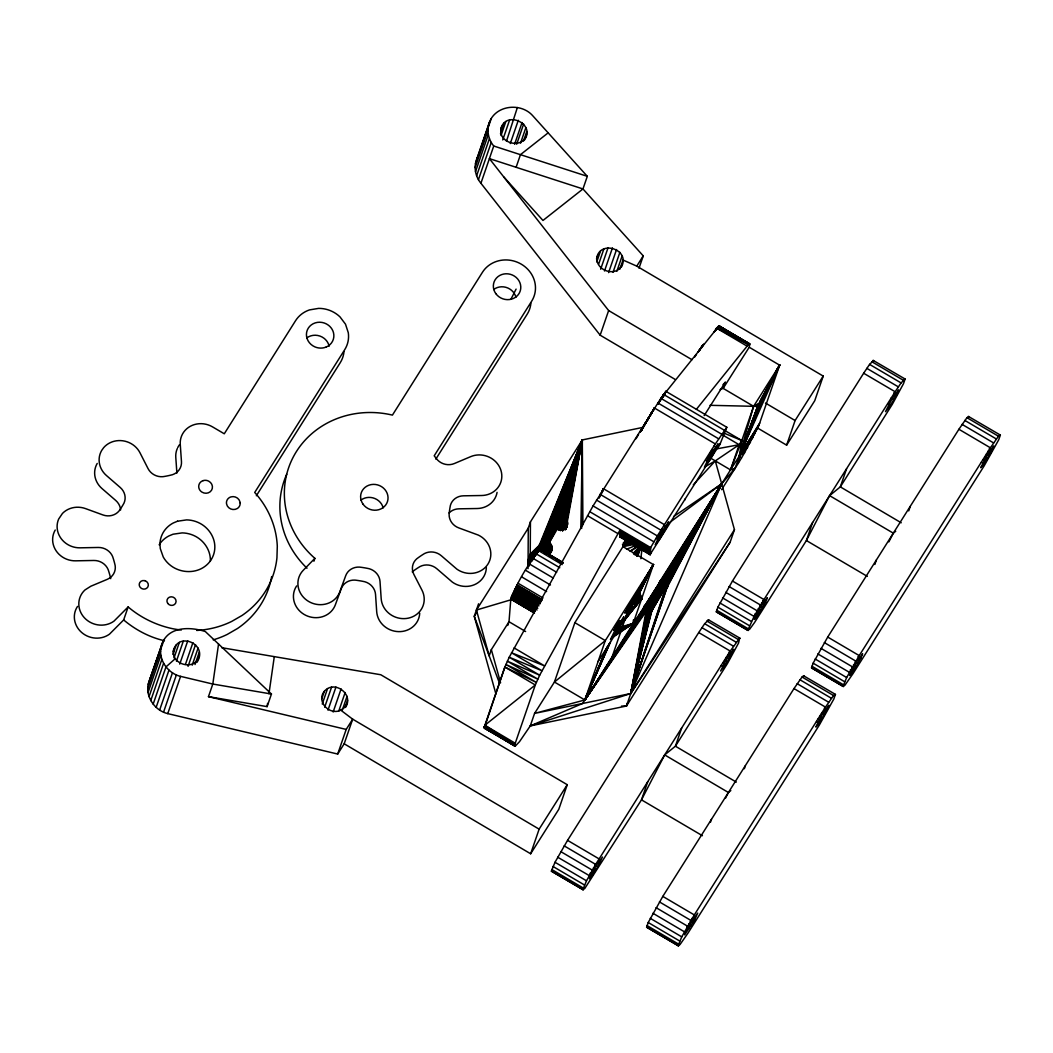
<?xml version="1.0" encoding="UTF-8"?>
<svg xmlns="http://www.w3.org/2000/svg" width="1053" height="1053" viewBox="0 0 1053 1053"><rect width="100%" height="100%" fill="white"/><g stroke="black" fill="none" stroke-linecap="round" stroke-linejoin="round"><path stroke-width="1.5" d="M528.04 568.646L528.277 528.106L530.436 521.854L582.296 439.93L643.475 427.268M530.172 564.369L530.185 563.447M528.896 566.159L530.185 562.407L530.436 521.854M581.638 528.461L582.296 439.93L539.254 545.336L539.86 550.443L530.212 558.853L528.053 565.092M720.147 389.531L723.161 388.373L749.21 347.227L749.881 343.989L718.949 325.89L660.876 398.337L593.063 505.914L509.231 657.243L504.861 667.049L484.262 728.071L515.207 746.195L519.511 741.681L530.264 725.912L534.569 713.407L554.431 682.028L574.872 622.665L622.981 546.652L625.074 540.558M493.33 732.941L484.262 728.071L515.207 746.195L515.246 743.234L535.293 684.99L539.663 675.184L620.23 529.646L619.704 536.859L650.135 554.813L651.32 551.772M719.436 327.035L719.449 326.048L748.486 344.134L741.562 340.093M580.927 527.895L582.296 439.93L538.386 549.074M196.898 662.416C209.073 644.331 177.47 630.471 173.074 651.715M524.46 140.01C536.227 123.333 504.782 109.775 500.807 129.361M553.707 524.144C553.233 513.259 570.897 516.088 567.067 525.789C563.75 533.397 550.943 527.29 555.142 519.971L582.296 439.93L582.928 524.789M643.844 608.015C654.176 592.168 654.927 624.218 643.844 608.015L584.863 699.969L534.569 713.407L630.747 693.532L730.15 542.163L734.454 529.672L715.29 460.885L739.167 444.721L741.812 440.536L753.593 406.313L779.641 365.18L749.21 347.227M650.135 554.813L650.662 547.599L657.362 535.938L715.356 443.945L726.82 427.268L665.957 391.374L661.982 398.179M675.026 379.343L600.157 335.183L480.918 183.261C475.495 176.772 473.56 167.48 476.601 159.516L489.421 122.266C495.884 104.931 521.064 102.404 532.752 115.751L587.311 176.325L582.967 188.948L542.966 220.459L503.808 176.983M587.311 176.325L493.739 146.012C488.316 139.536 486.381 130.243 489.421 122.266M540.571 550.271L540.176 549.153C528.053 564.092 517.786 581.203 510.797 599.144L509.007 621.731L507.717 625.482M633.788 620.046L633.419 623.271L582.664 703.457L530.264 725.912L626.443 706.023L730.15 542.163M640.843 558.709L641.961 549.021M345.489 707.471C354.282 694.414 334.446 679.461 324.35 691.294C315.861 701.443 329.694 715.895 340.751 710.143L352.676 719.173L344.186 743.8L337.697 754.053L167.756 713.618C153.672 710.38 143.55 694.124 149.473 680.343L162.294 643.107C169.191 626.101 190.738 626.798 205.335 631.55L271.45 694.019L267.107 706.629L208.468 696.652L212.811 684.042L218.55 644.041M271.45 694.019L212.811 684.042L180.576 676.368C166.492 673.13 156.384 656.888 162.294 643.107M267.107 706.629L267.567 703.404M268.963 693.73L274.293 656.638M721.581 489.671L738.232 463.373L741.812 440.536L724.833 430.519M621.309 267.133C631.352 249.456 598.841 238.847 596.551 259.143M658.796 586.073L660.705 580.519C665.614 576.768 670.774 584.218 666.733 588.43L668.089 584.125L721.687 483.814L759.055 424.846L779.641 365.18L757.805 405.866L735.02 468.414L721.687 483.814L659.797 581.598L658.507 585.205M622.981 546.652L653.413 564.605L637.973 596.301L627.825 611.24L632.419 605.146M759.055 424.846L744.603 452.672L739.338 455.936L765.649 393.374L779.641 365.18L739.338 455.936L741.43 458.068L738.232 463.373M564.934 528.619L567.317 521.669L582.296 439.93L538.662 549.719M563.566 530.383L566.883 520.616L582.296 439.93L539.057 550.495M646.713 611.911L630.747 693.532L626.443 706.023L621.507 706.102M562.526 530.844L566.343 519.734L582.296 439.93L540.044 550.035M647.437 612.135L630.747 693.532L530.264 725.912M566.343 519.734L561.947 529.949L565.619 518.905L582.296 439.93L541.11 549.745M648.174 612.241L630.747 693.532L734.454 529.672M565.619 518.905L560.459 530.686L564.763 518.194L582.296 439.93L541.782 551.035M582.875 889.667L586.508 880.808L595.669 864.395L647.713 781.774L664.68 754.909L675.407 746.195L727.399 663.627L738.574 643.014L739.68 638.171L730.242 651.07L664.68 754.909L641.488 799.859L584.757 888.521L582.875 889.667L551.377 871.147L555.01 862.275L567.554 840.347L698.731 632.55L704.668 623.705L708.695 619.822M873.082 360.337L905.106 379.027L903.487 383.7L892.312 404.313L840.32 486.881L829.593 495.634L806.401 540.544L754.553 622.52L749.67 629.207L747.788 630.352L716.29 611.819L717.896 607.147L732.467 581.032L863.644 373.236L869.581 364.391L873.608 360.508M803.426 675.684L835.437 694.388L833.818 699.06L819.247 725.188L688.07 932.984L680.001 944.567L678.119 945.712L646.621 927.18L648.227 922.507L662.811 896.393L793.988 688.583L802.044 677.013L803.939 675.855M747.788 630.352L754.08 616.426L763.978 599.565L895.155 391.755L901.078 382.91L905.106 379.027M678.119 945.712L681.752 936.854L694.309 914.925L825.486 707.116L833.555 695.546L835.437 694.388M968.339 416.369L1000.35 435.073L998.731 439.746L984.16 465.874L852.983 673.67L844.914 685.24L843.032 686.398L811.534 667.865L813.14 663.193L827.711 637.065L958.901 429.269L966.957 417.699L968.852 416.54M843.032 686.398L846.665 677.54L859.222 655.598L990.399 447.801L998.468 436.232L1000.35 435.073M649.648 612.083L630.747 693.532L721.687 483.814L673.604 516.562M564.763 518.194L559.985 530.383L582.296 439.93L542.848 551.088M650.333 611.832L630.747 693.532L667.747 585.468M650.951 611.477L630.747 693.532L667.405 586.087M174.14 648.609C168.756 664.009 195.016 672.038 199.043 656.203M501.873 126.255C494.778 142.366 523.604 151.277 526.592 133.797M598.143 254.523C591.523 269.331 617.005 279.348 622.362 264.053M659.507 582.23C658.007 586.376 664.022 589.746 666.944 586.613M543.796 550.93L546.204 541.374C551.64 541.913 553.839 548.745 550.653 552.97M563.803 517.615L559.498 530.12L558.445 529.712L561.644 516.97L582.296 439.93L543.953 551.338M541.624 550.706L543.98 541.413L546.204 541.374M544.77 551.654L547.297 541.611L554.457 521.946M556.682 527.856L582.296 439.93L564.29 517.892L559.985 530.383M559.498 530.12L582.296 439.93L554.312 523.275M651.504 611.03L630.747 693.532L666.404 587.074M542.69 550.732L545.085 541.308M554.589 523.92L582.296 439.93L557.34 529.462L561.644 516.97M651.952 610.49L630.747 693.532L665.772 587.429L652.531 609.226L664.364 587.811L666.786 580.887L721.687 483.814L670.34 521.998M540.479 550.864L542.914 541.703L543.98 541.413M555.523 527.987L582.296 439.93L554.51 526.092M539.86 549.692L541.926 542.163L542.914 541.703M554.892 526.79L557.379 517.76M627.917 610.951L631.708 605.738L653.413 564.605L632.971 623.981M504.861 667.049L535.293 684.99L484.814 725.28L514.733 745.05L484.446 726.57L504.861 667.049L536.306 682.41L505.874 664.456L537.767 679.106L507.335 661.166L539.663 675.184L509.231 657.243L541.94 670.735L511.508 652.781L544.546 665.865L514.101 647.911M645.726 611.793L647.95 603.948L659.586 584.994L647.213 604.027L644.818 610.977M646.463 611.911L648.687 604.001L659.915 585.639L647.95 603.948L645.081 612.28M647.016 612.675L649.425 604.159L660.349 586.231L650.122 604.435L647.253 612.767M661.166 587.39L663.39 579.545L721.687 483.814L666.931 587.771M661.903 587.508L664.14 579.584L721.687 483.814L666.391 587.85M662.469 588.272L664.864 579.755L721.687 483.814L667.918 582.73L665.628 588.64M517.378 107.524L506.48 141.181M644.976 611.793L647.213 604.027L659.375 584.31L646.503 604.225L644.107 611.161M660.428 587.39L662.653 579.624L721.687 483.814L667.655 582.059L665.312 587.995M538.912 550.206L541.926 542.163M554.352 525.802L556.497 518.366M644.252 611.911L646.503 604.225L659.296 583.612L645.844 604.527L643.936 610.082M659.704 587.508L661.942 579.808L721.687 483.814L667.273 581.44L664.877 587.403M544.967 553.378L555.142 519.971M644.015 610.622L645.844 604.527L659.336 582.914L645.252 604.935L643.817 609.095M659.468 586.218L661.284 580.124L721.687 483.814L666.22 580.414L663.324 588.087M538.517 549.39L541.045 542.769M554.418 523.525L555.747 519.116M643.857 609.463L645.252 604.935M658.849 586.574L660.705 580.519M545.02 553.404L554.51 524.052L545.006 551.746M545.493 553.707L554.826 525.078L548.85 542.295M647.477 612.885L650.122 604.435L660.876 586.745L650.451 604.606L647.582 612.938M662.916 588.482L665.575 580.032L721.687 483.814L665.904 580.203L663.035 588.535M538.767 547.297L540.294 543.519M643.804 608.423L644.752 605.422L643.317 609.595M658.77 585.521L660.205 581.019L658.77 585.192M627.483 702.93L626.443 706.023L627.746 703.009M565.593 529.593L566.54 526.697M643.383 608.989L644.357 606.001L643.107 609.411M658.823 584.573L659.797 581.598L658.559 585.007M553.733 523.815L554.707 520.932L553.746 523.71M643.054 609.608L644.067 606.633M556.287 529.396L560.525 516.905M602.158 492.501L603.435 488.697L664.298 524.591M495.845 693.73L474.271 616.295L478.575 603.79M525.605 631.524L509.007 621.731L491.343 649.622L489.197 655.874L476.43 610.042L528.277 528.106M567.067 525.789L566.08 528.672L567.409 524.802L566.369 527.671M647.713 781.774L641.488 799.859L702.417 835.713M812.626 522.459L806.401 540.544L867.33 576.386M710.433 822.314L711.473 819.3M874.832 564.5L876.386 559.985M77.54 606.396A21.705 20.139 19 0 0 81.66 632.471A21.705 20.139 19 0 0 109.473 634.169L123.662 619.941L128.137 606.936C140.747 617.65 155.949 625.087 172.113 628.588A90.637 84.095 19 0 0 181.287 630.023M148.249 684.292L161.07 647.042M164.229 639.447L149.473 680.343M147.762 688.399L160.582 651.162M148.025 692.558L160.846 655.321M149.039 696.652L161.859 659.415M150.763 700.561L163.584 663.324M153.159 704.154L165.979 666.918L175.311 658.638M172.955 654.361L176.167 645.055M156.147 707.353L168.967 670.103M174.035 657.914L179.365 642.396M159.648 710.038L172.468 672.801M176.443 661.113L183.38 640.935M179.734 664.114L187.75 640.843M163.557 712.144L176.377 674.907M167.756 713.618L180.576 676.368M185.446 664.377L192.923 642.646M188.053 666.365L195.542 644.647M192.199 665.167L198.082 648.095M195.016 664.522L199.293 652.11M313.899 561.223L314.886 558.34A90.637 84.095 19 0 1 293.787 456.041A90.637 84.095 19 0 1 392.427 415.106L482.471 272.253A28.628 26.562 19 0 1 521.288 264.171A28.628 26.562 19 0 1 531.673 301.171L434.205 455.791L436.271 458.476A14.466 13.426 19 0 0 454.33 463.544L470.744 456.62A21.705 20.139 19 0 1 501.096 470.875A21.705 20.139 19 0 1 481.655 495.515L463.386 495.818A14.466 13.426 19 0 0 450.013 507.441A89.992 83.503 19 0 0 449.104 514.562A14.466 13.426 19 0 0 458.858 527.935L478.325 535.095A21.705 20.139 19 0 1 487.947 564.079A21.705 20.139 19 0 1 456.857 569.133L441.325 555.747A14.466 13.426 19 0 0 422.701 554.655A89.992 83.503 19 0 0 416.685 558.853A14.466 13.426 19 0 0 413.868 574.385L421.99 590.193A21.705 20.139 19 0 1 408.248 618.177A21.705 20.139 19 0 1 381.186 598.696L380.015 581.44A14.466 13.426 19 0 0 367.049 568.278A89.992 83.503 19 0 0 359.455 567.093A14.466 13.426 19 0 0 345.713 575.688L339.843 591.76A21.705 20.139 19 0 1 308.661 601.474A21.705 20.139 19 0 1 303.264 570.278L314.886 558.34M475.482 163.491L488.302 126.242M478.97 154.251L491.251 118.568M475.1 167.611L487.934 130.375M475.482 171.771L488.302 134.534M476.601 175.851L489.421 138.601M478.431 179.708L491.251 142.471M480.918 183.261L493.739 146.012M500.491 133.744L504.229 122.885M501.031 135.521L505.835 121.556M502.742 139.944L509.678 119.766M510.284 143.55L518.3 120.279M321.705 698.995L324.35 691.294M514.601 144.235L522.077 122.503M322.257 704.036L327.549 688.636M516.694 144.195L523.644 124.03M324.679 707.195L331.563 687.175M520.524 143.182L525.868 127.663M523.512 141.049L526.724 131.743M327.983 710.17L335.933 687.082M516.115 167.282L520.458 154.673L548.152 132.849M333.156 711.986L341.106 688.899M338.79 710.986L345.147 692.519M342.278 710.156L347.056 696.309M345.41 706.576L347.529 700.416M337.697 754.053L346.187 729.426L352.676 719.173L539.136 829.145L530.646 853.772L344.186 743.8M596.775 261.934L600.486 251.154M598.63 264.171L603.935 248.771M600.658 269.199L608.081 247.652M604.501 270.99L612.451 247.903M608.595 272.609L616.545 249.522M613.017 272.306L619.901 252.299M616.834 271.332L622.139 255.932M619.809 269.252L622.994 260.012L636.762 266.133L823.222 376.092L814.746 400.719L786.617 445.156L756.949 427.663M600.157 335.183L608.634 310.556L489.395 158.634L582.967 188.948L643.251 255.879L639.013 268.186M528.093 560.275L530.238 554.023L539.254 545.336M528.079 560.933L530.238 554.681L539.004 546.349M528.079 561.789L530.225 555.536L538.939 547.402M528.079 562.789L530.225 556.537L539.07 548.455M528.066 563.908L530.212 557.656L539.373 549.482M528.053 566.317L530.199 560.064L535.938 555.207M528.474 566.264L530.199 561.262L533.897 558.208M538.741 547.165L539.689 544.388M555.01 527.026L558.366 517.299M546.836 553.036L550.179 543.309L545.665 553.628M555.602 528.119L559.419 517.01M547.56 553.865L550.903 544.138L547.126 552.891M548.574 553.351L551.443 545.02L547.81 553.733M549.482 553.022L551.877 546.073L548.916 553.233M550.179 552.667L552.088 547.112L549.837 552.851M550.693 552.338L552.114 548.179L550.495 552.47M558.445 529.712L562.75 517.207M565.145 529.659L567.541 522.709L565.277 528.435M565.593 529.475L567.567 523.762L565.395 529.488M221.709 647.687L380.791 674.749L567.251 784.709L558.774 809.336L530.646 853.772M612.069 656.993L629.325 606.87L653.413 564.605L639.79 592.01L633.88 600.921M645.818 612.333L648.687 604.001L660.349 586.231M684.924 499.846L685.279 498.832M723.029 384.674L725.267 382.278L723.161 388.373L753.593 406.313L757.581 406.432M646.555 612.491L649.425 604.159M648.372 611.754L650.767 604.817L647.885 612.504M649.438 612.793L651.82 605.844L662.166 587.508M650.293 612.017L652.202 606.462L662.877 587.732L651.82 605.844L649.425 611.819M659.375 585.679L661.284 580.124M650.557 612.688L652.478 607.133L663.627 587.824L652.202 606.462L649.859 612.398M659.56 586.758L661.942 579.808M651.662 610.608L663.627 587.824M651.675 611.306L664.364 587.811L652.623 607.831L650.951 612.254M660.27 586.56L662.653 579.624M660.521 587.877L663.39 579.545M661.271 587.916L664.14 579.584M662.008 588.087L664.864 579.755M662.706 588.364L665.575 580.032M663.351 588.745L666.22 580.414M664.877 588.377L667.273 581.44M665.746 587.613L667.655 582.059M666.009 588.285L667.918 582.73M666.628 587.587L668.063 583.428M722.569 434.928L739.167 444.721L730.506 469.875L709.761 457.621M681.646 728.123L675.407 746.195L736.31 782.103M786.617 445.156L795.094 420.529L823.222 376.092M846.559 468.809L840.32 486.881L901.223 522.788M744.339 768.716L745.379 765.702M908.726 510.902L910.279 506.388M545.138 553.273L555.313 526.039M550.93 552.075L551.956 549.205L550.416 551.917L546.546 553.707M651.557 611.477L652.636 608.529M666.457 588.548L668.089 584.125M637.789 555.945L640.514 548.508M757.476 406.813L739.338 455.936L747.656 447.314M765.162 394.796L757.62 407.011L739.338 455.936L750.526 442.142M757.857 406.813L739.338 455.936L753.119 437.271M547.297 541.611L554.391 522.999M758.199 406.419L739.338 455.936L755.396 432.809M758.647 405.839L739.338 455.936L757.291 428.887M650.188 613.043L652.478 607.133M759.174 405.102L739.338 455.936L758.765 425.596M759.779 404.234L739.338 455.936L759.726 422.99M601.789 492.83L603.435 488.697L600.21 495.647M760.424 403.233L739.338 455.936L753.593 406.313L759.068 403.273M726.82 427.268L719.765 444.8L717.751 447.262M761.095 402.154L739.338 455.936L764.307 396.533M648.293 612.807L651.346 605.291L648.951 612.227L630.747 693.532L646.042 611.582L584.863 699.969L554.431 682.028L605.304 640.606L653.413 564.605L639.605 592.115M663.745 588.39L666.786 580.887M564.382 528.856L567.317 521.669M761.793 401.009L739.338 455.936L763.754 397.573M762.477 399.837L739.338 455.936L763.135 398.692M637.118 556.023L640.224 548.547M562.657 530.778L566.883 520.616M606.725 647.911L584.863 699.969L645.423 611.148M606.962 647.529L584.863 699.969L644.897 610.635M557.669 528.343L549.324 542.598L555.958 526.921M607.37 646.897L584.863 699.969L644.462 610.042M607.936 645.989L584.863 699.969L644.133 609.397M608.66 644.844L584.863 699.969L643.936 608.713M602.171 491.619L603.435 488.697L599.17 498.108M609.516 643.488L584.863 699.969L605.304 640.606L574.872 622.665M609.99 642.751L584.863 699.969L610.49 641.961M636.723 556.089L640.053 548.574M716.777 447.604L718.107 443.747L710.433 454.751L704.628 466.624L709.511 460.332L716.777 447.604L714.013 445.972M731.848 653.663L733.665 649.227L726.991 658.349L720.594 670.985L725.57 664.627L731.848 653.663L729.097 652.044M765.57 602.145L767.387 597.709L760.714 606.831L754.317 619.48L757.712 615.557L765.57 602.145L762.833 600.526M896.761 394.335L898.578 389.913L891.904 399.034L885.507 411.67L890.483 405.313L896.761 394.335L894.01 392.73M827.092 709.696L828.908 705.273L822.235 714.395L815.838 727.031L819.221 723.121L827.092 709.696L824.341 708.09M860.814 658.191L862.631 653.755L855.957 662.877L849.56 675.513L852.956 671.603L860.814 658.191L858.077 656.572M992.005 450.381L993.821 445.959L987.148 455.08L980.751 467.716L984.134 463.794L992.005 450.381L989.254 448.775M765.426 394.138L779.641 365.18L759.661 402.193M765.597 393.664L779.641 365.18L760.292 401.048M765.531 393.888L779.641 365.18L760.977 399.89M476.601 159.516L478.431 155.805M664.509 394.296L665.957 391.374L662.021 398.179M549.324 542.598L556.761 527.698M663.193 396.889L665.957 391.374L662.785 397.086M762.359 397.613L765.57 393.282L779.641 365.18L761.661 398.732M666.562 527.263L668.668 521.84L661.008 532.857L655.203 544.73L660.086 538.425L666.562 527.263L663.785 525.631M621.823 622.139L623.929 616.716L616.268 627.72L610.45 639.592L614.268 634.959L621.823 622.139L618.98 620.467M765.386 393.388L779.641 365.18L763.017 396.573M663.061 397.086L665.957 391.374M639.316 592.418L653.413 564.605L624.85 613.162L629.325 606.87M511.087 298.92L516.088 289.114M765.097 393.677L779.641 365.18L763.649 395.625M638.908 592.892L653.413 564.605L625.521 612.214M764.702 394.164L779.641 365.18L764.215 394.822M638.421 593.55L653.413 564.605L626.101 611.411M725.425 798.292L728.426 792.501L730.808 790.566M888.85 541.874L893.339 533.187L895.721 531.239M637.855 594.366L653.413 564.605L626.811 610.411M694.572 920.032L697.718 913.069L691.044 922.191L684.647 934.84L694.572 920.032L691.834 918.427M637.236 595.3L653.413 564.605L627.614 609.292M636.565 596.34L653.413 564.605L628.47 608.081M635.88 597.459L653.413 564.605L634.511 599.789M659.928 401.114L663.614 394.454L724.477 430.348M597.762 866.79L602.474 857.024L595.801 866.145L589.404 878.794L597.762 866.79L595.024 865.184M659.823 401.193L663.614 394.454L658.151 403.944M658.138 404.076L663.614 394.454L661.192 398.666M652.531 609.226L665.088 587.679M641.224 430.73L642.883 427.887M640.224 431.743L654.492 408.051L644.515 424.978L654.492 408.051L715.356 443.945M641.316 430.611L643.844 426.268M641.185 430.348L654.492 408.051L640.316 431.691M642.856 427.794L640.29 431.993M641.251 430.638L642.909 427.821M645.384 423.582L654.492 408.051L640.329 431.888M741.43 458.068L744.603 452.672M635.209 555.273L639.368 548.218M641.316 430.322L643.791 426.136M645.436 423.359L654.492 408.051L644.462 424.951M636.025 438.719L638.539 434.534M701.298 348.135L703.865 343.949M713.921 332.274L716.527 328.102L748.407 344.528L749.881 343.989L718.949 325.89L749.381 343.844L717.975 326.588L715.342 330.747L717.975 326.588L748.407 344.528L696.388 409.327M484.749 728.228L484.275 727.083L485.999 724.332M256.34 495.766L340.277 362.627A28.628 26.562 19 0 0 343.989 351.623M435.824 459.121L527.198 314.176A28.628 26.562 19 0 0 530.909 303.172M636.762 266.133L643.251 255.879M476.904 612.122L474.271 616.295L499.517 683.279M484.446 726.57L486.157 723.872M619.704 536.859L620.888 534.99M704.167 415.593L725.267 382.278M720.37 443.287L650.175 554.391L619.743 536.438M598.104 661.521L625.311 618.532L641.632 598.828L639.75 592.615M539.136 829.145L567.251 784.709M628.43 609.49L633.287 602M643.896 607.318L633.419 623.271L633.379 620.006M628.351 609.713L632.774 603M628.272 609.963L632.353 603.869M698.31 351.781L702.904 345.134L698.218 351.82L702.904 345.134L699.166 350.517M628.18 610.227L632.024 604.593M699.231 350.517L702.904 345.134M694.625 357.099L696.467 354.44M346.542 704.391L344.186 707.761L340.751 710.143M628.088 610.49L631.8 605.159M627.996 610.74L631.695 605.554M627.864 611.122L632.076 605.541M633.801 554.365L639.737 546.494M622.586 622.849L641.632 598.828L639.645 592.878M624.008 620.599L641.632 598.828L639.368 593.523M514.72 746.037L484.275 727.083L486.341 724.53M625.614 617.663L641.632 598.828L638.987 594.326M633.379 553.325L638.566 547.349M484.275 727.083L486.354 724.688L484.275 727.083L514.733 745.05M625.916 616.795L641.632 598.828L638.526 595.261M626.206 615.939L641.632 598.828L637.973 596.301M693.308 484.814L715.29 460.885L704.339 467.19M626.482 615.149L641.632 598.828L637.355 597.42M626.601 614.794L641.632 598.828L636.696 598.578M626.706 614.478L641.632 598.828L636.012 599.736M128.137 606.936L113.948 621.165A21.705 20.139 19 0 1 84.411 617.795A21.705 20.139 19 0 1 84.99 589.943L90.848 586.218L107.288 579.334A14.466 13.426 19 0 0 115.172 565.645A89.992 83.49 19 0 0 113.29 558.577A14.466 13.426 19 0 0 98.337 547.468L80.067 547.823A21.705 20.139 19 0 1 58.665 519.05L62.456 513.43A21.705 20.139 19 0 1 85.596 508.625L102.931 514.943A14.466 13.426 19 0 0 119.042 510.981A89.979 83.49 19 0 0 122.951 504.953A14.466 13.426 19 0 0 120.239 487.486L106.458 475.535A21.705 20.139 19 0 1 101.693 450.421L103.681 447.643A21.705 20.139 19 0 1 139.983 452.777L148.052 468.611A14.466 13.426 19 0 0 162.952 476.68A89.992 83.49 19 0 0 170.362 475.232A14.466 13.426 19 0 0 181.471 461.635L180.26 444.379A21.705 20.139 19 0 1 190.369 426.254A21.705 20.139 19 0 1 212.522 426.873L224.276 433.783L295.551 320.717A28.628 26.562 19 0 1 309.464 309.911L318.598 308.384A28.628 26.562 19 0 1 339.974 316.861L345.502 324.192L348.293 332.722A28.628 26.562 19 0 1 344.752 349.622L254.708 492.475A90.637 84.095 19 0 1 277.294 546.257L276.939 557.84A90.637 84.095 19 0 1 241.966 615.505L231.673 621.441A90.637 84.095 19 0 1 196.674 630.444M626.89 613.952L641.632 598.828L635.314 600.881M627.009 613.596L641.632 598.828L634.63 601.961M627.075 613.425L641.632 598.828L633.985 602.961M530.185 562.407L532.594 560.472M630.444 551.43L637.802 546.112L630.207 551.153M619.717 627.364L633.195 623.337L613.846 636.657M618.545 629.233L633.195 623.337L614.491 635.617M632.866 604.58L641.632 598.828L633.393 603.843M617.387 631.05L633.195 623.337L615.334 634.314M633.195 623.337L616.308 632.774M758.555 404.26L753.593 406.313L710.012 405.313M626.548 549.258L635.367 545.599M735.02 468.414L730.506 469.875L741.812 440.536L723.766 433.033M476.43 610.042L512.284 599.394M758.134 405.142L753.593 406.313L757.805 405.866M623.152 546.691L635.183 544.151M717.277 448.749L739.167 444.721M622.823 545.362L633.524 543.861M622.455 544.322L631.8 543.506M623.284 542.9L629.76 542.795M623.797 542.361L630.089 542.427M208.468 696.652L346.187 729.426M164.465 640.737C149.394 637.302 135.468 629.839 123.662 619.941M716.29 611.819L748.301 630.523M811.534 667.865L843.545 686.569M551.377 871.147L583.388 889.838M646.621 927.18L678.632 945.884M617.032 624.087L619.914 625.653L617.084 623.995M615.887 626.074L618.769 627.654L615.939 625.982M614.741 628.009L617.637 629.589L614.794 627.93M618.019 622.284L620.901 623.863L618.072 622.191M613.662 629.944L616.479 631.497L613.649 629.826M496.187 734.507L499.043 736.086M501.899 737.653L504.756 739.219M966.957 417.699L998.468 436.232M871.713 361.653L903.224 380.186M869.581 364.391L901.078 382.91M964.824 420.423L996.322 438.956M866.83 368.339L898.327 386.859M962.073 424.372L993.571 442.905M863.644 373.236L895.155 391.755M958.901 429.269L990.399 447.801M987.925 451.303L990.662 452.922M891.128 398.06L893.865 399.679M986.371 454.106L989.109 455.712M984.673 456.989L987.424 458.595M887.745 403.694L890.483 405.313M982.989 459.74L985.726 461.346M981.396 462.188L984.134 463.794M732.467 581.032L763.978 599.565M827.711 637.065L859.222 655.598M761.503 603.066L764.241 604.672M729.084 586.547L760.582 605.067M824.328 642.58L855.826 661.113M759.937 605.87L762.675 607.476M855.181 661.916L857.919 663.522M758.252 608.739L760.99 610.358M853.496 664.785L856.234 666.391M725.701 592.299L757.212 610.819M820.958 648.332L852.456 666.865M756.554 611.503L759.292 613.109M851.798 667.536L854.536 669.155M754.962 613.952L757.712 615.557M850.205 669.984L852.956 671.603M722.582 597.893L754.08 616.426M817.826 653.939L851.574 673.578M815.167 659.007L846.665 677.54M719.923 602.961L751.421 621.494M717.896 607.147L749.394 625.679M813.14 663.193L844.638 681.725M716.659 610.174L748.156 628.707M811.902 666.22L843.4 684.753M708.169 619.651L740.193 638.342M802.044 677.013L833.555 695.546M706.8 620.98L738.311 639.5M704.668 623.705L736.165 642.225M799.911 679.738L831.409 698.271M701.917 627.654L733.428 646.173M797.16 683.687L828.658 702.219M698.731 632.55L730.242 651.07M793.988 688.583L825.486 707.116M727.768 654.584L730.506 656.19M726.215 657.375L728.952 658.994M821.458 713.421L824.196 715.04M724.517 660.257L727.268 661.863M819.76 716.303L822.511 717.909M818.036 719.041L820.813 720.673M722.832 663.008L725.57 664.627M721.239 665.457L723.977 667.075M816.483 721.502L819.221 723.121M567.554 840.347L599.065 858.879M662.811 896.393L694.309 914.925M564.171 845.862L595.669 864.395M659.415 901.894L690.913 920.427M690.268 921.23L693.006 922.836M593.339 868.054L596.077 869.673M688.583 924.1L691.321 925.719M560.788 851.614L592.299 870.147M656.045 907.647L687.543 926.179M591.641 870.818L594.379 872.424M686.885 926.864L689.623 928.47M590.049 873.266L592.8 874.872M557.669 857.208L591.417 876.846M652.913 913.254L684.411 931.787M650.254 918.321L681.752 936.854M555.01 862.275L586.508 880.808M552.983 866.461L584.481 884.994M648.227 922.507L679.725 941.04M551.746 869.488L583.244 888.021M646.99 925.534L678.487 944.067M734.652 336.012L737.416 337.644M716.527 328.102L746.959 346.055M608.634 310.556L691.979 359.705M765.439 403.036L795.094 420.529M829.593 495.634L893.339 533.187M660.876 398.337L721.739 434.231M657.796 402.904L718.659 438.811M712.302 449.262L715.066 450.895M711.275 451.118L714.052 452.751M710.183 453.053L712.947 454.685M709.038 454.988L711.802 456.62M707.879 456.897L710.643 458.529M706.747 458.7L709.511 460.332M705.668 460.358L708.432 461.991M661.85 529.225L664.614 530.857M599.986 494.252L660.85 530.146M660.744 531.146L663.522 532.779M659.599 533.094L662.376 534.727M658.454 534.99L661.218 536.622M658.046 535.635L660.81 537.267M596.498 500.043L657.362 535.938M657.322 536.806L660.086 538.425M656.243 538.465L659.007 540.097M593.063 505.914L653.926 541.821M589.798 511.705L650.662 547.599M620.151 530.659L650.583 548.6M620.072 531.778L650.504 549.719M619.993 532.936L650.425 550.89M619.901 534.108L650.333 552.062M587.561 515.72L617.993 533.674M619.822 535.358L650.241 553.47M619.783 535.753L650.214 553.707M619.769 536.069L650.201 554.01M540.176 549.153L563.013 562.46M540.742 549.521L562.96 562.736M540.676 549.758L562.907 562.973M543.401 551.68L546.178 553.325M548.955 554.957L553.128 557.419M555.905 559.051L562.855 563.158M550.298 556.01L553.075 557.656M557.248 560.117L561.42 562.578M538.596 550.68L562.223 564.619M536.148 553.812L559.775 567.738M532.989 558.327L556.616 572.266M529.343 563.934L552.97 577.873M525.447 570.239L550.469 584.994M521.577 576.82L546.599 591.575M517.997 583.217L543.019 597.986M517.115 584.889L542.137 599.657M516.97 585.192L541.992 599.947M516.681 585.744L541.69 600.5M516.246 586.547L541.268 601.302M515.707 587.574L540.729 602.329M515.062 588.798L540.084 603.553M514.943 589.009L539.965 603.777M514.509 589.917L538.149 603.856M513.956 591.088L538.978 605.844M513.364 592.286L537.004 606.225M512.785 593.484L537.807 608.239M512.64 593.8L536.267 607.739M512.39 594.418L536.016 608.358M512.061 595.208L537.083 609.977M511.771 595.919L535.398 609.858M511.534 596.498L535.161 610.437M511.35 596.946L534.977 610.885M511.218 597.248L534.858 611.188M510.876 598.815L534.503 612.754M511.403 599.328L533.634 612.451M510.797 599.144L534.437 613.07M664.68 754.909L728.426 792.501M484.814 725.28L515.246 743.234M491.343 649.622L500.583 682.805M329.102 346.253L329.01 345.674A13.834 12.833 19 0 0 323.995 338.25L322.034 336.986A13.834 12.833 19 0 0 306.752 337.96M176.891 473.073L175.785 457.384A21.705 20.139 19 0 1 177.246 448.644M486.354 567.567A21.705 20.139 19 0 1 474.482 584.678A21.705 20.139 19 0 1 452.382 582.138L436.85 568.752A14.466 13.426 19 0 0 420.068 566.527A89.992 83.503 19 0 0 413.934 570.568A14.466 13.426 19 0 0 412.21 571.858M419.713 613.215A21.705 20.139 19 0 1 398.389 631.629A21.705 20.139 19 0 1 376.698 611.701L375.539 594.445A14.466 13.426 19 0 0 362.574 581.282A89.992 83.503 19 0 0 354.979 580.098A14.466 13.426 19 0 0 341.238 588.693L335.367 604.764A21.705 20.139 19 0 1 305.791 615.334A21.705 20.139 19 0 1 296.63 585.929M307.002 568.212A90.637 84.095 19 0 1 286.732 474.245M360.929 500.109A13.834 12.833 19 0 1 383.174 507.822M493.673 289.509A13.834 12.833 19 0 1 515.931 297.222M449.065 512.943A14.466 13.426 19 0 1 458.911 508.823L477.18 508.52A21.705 20.139 19 0 0 497.082 492.37M271.661 576.57A90.637 84.095 19 0 1 237.478 628.509L227.198 634.446A90.637 84.095 19 0 1 213.206 639.869M110.697 578.65A14.466 13.426 19 0 0 110.21 576.57A89.992 83.49 19 0 0 108.13 569.541A14.466 13.426 19 0 0 93.862 560.472L75.592 560.828A21.705 20.139 19 0 1 56.033 550.693A21.705 20.139 19 0 1 55.23 530.041M120.621 509.955A14.466 13.426 19 0 0 115.764 500.491L101.983 488.539A21.705 20.139 19 0 1 97.218 463.425M159.148 544.796A27.654 25.654 19 0 1 168.862 535.951L173.061 534.213L182.156 532.897A27.654 25.654 19 0 1 195.634 536.411C203.663 540.729 209.56 548.968 210.297 558.143A27.654 25.654 19 0 1 210.35 561.065M177.72 447.63A21.705 20.139 19 0 1 179.484 444.774M240.15 502.979L240.137 504.018A6.91 6.41 19 0 1 237.307 508.507L235.214 509.362A6.91 6.41 19 0 1 226.527 503.782L226.448 502.689A6.91 6.41 19 0 1 229.791 497.371L230.844 496.937A6.91 6.41 19 0 1 239.966 501.833L240.15 502.979M203.111 480.642L202.058 481.076A6.91 6.41 19 0 0 198.714 486.394L198.793 487.486A6.91 6.41 19 0 0 200.965 491.369L201.9 492.08A6.91 6.41 19 0 0 211.521 490.277A6.91 6.41 19 0 0 208.757 481.195L207.678 480.721A6.91 6.41 19 0 0 203.111 480.642M177.536 521.209L173.35 522.946A27.654 25.654 19 0 0 159.951 544.19L160.28 548.587L163.241 556.998A27.654 25.654 19 0 0 172.666 566.935C180.537 571.937 190.725 573.056 199.399 569.528A27.654 25.654 19 0 0 214.773 545.138C214.035 535.964 208.139 527.724 200.109 523.407A27.654 25.654 19 0 0 186.631 519.892L177.536 521.209M326.154 347.056L323.982 347.74A13.834 12.833 19 0 1 314.847 346.858L312.78 345.753A13.834 12.833 19 0 1 308.266 328.181A13.834 12.833 19 0 1 326.509 323.982L328.47 325.245A13.834 12.833 19 0 1 333.485 332.669L333.84 334.854A13.834 12.833 19 0 1 326.154 347.056M144.998 580.729L144.419 580.585A4.607 4.278 19 0 0 139.365 585.771A4.607 4.278 19 0 0 146.643 588.298A4.607 4.278 19 0 0 145.893 581.098L144.998 580.729M495.805 293.616A13.834 12.833 19 0 0 519.498 292.747A13.834 12.833 19 0 0 505.914 273.78A13.834 12.833 19 0 0 495.805 293.616M363.061 504.203A13.834 12.833 19 0 0 386.741 503.347A13.834 12.833 19 0 0 373.157 484.38A13.834 12.833 19 0 0 363.061 504.203M167.756 603.408A4.607 4.278 19 0 0 175.654 603.119A4.607 4.278 19 0 0 171.126 596.801A4.607 4.278 19 0 0 167.756 603.408"/></g></svg>
